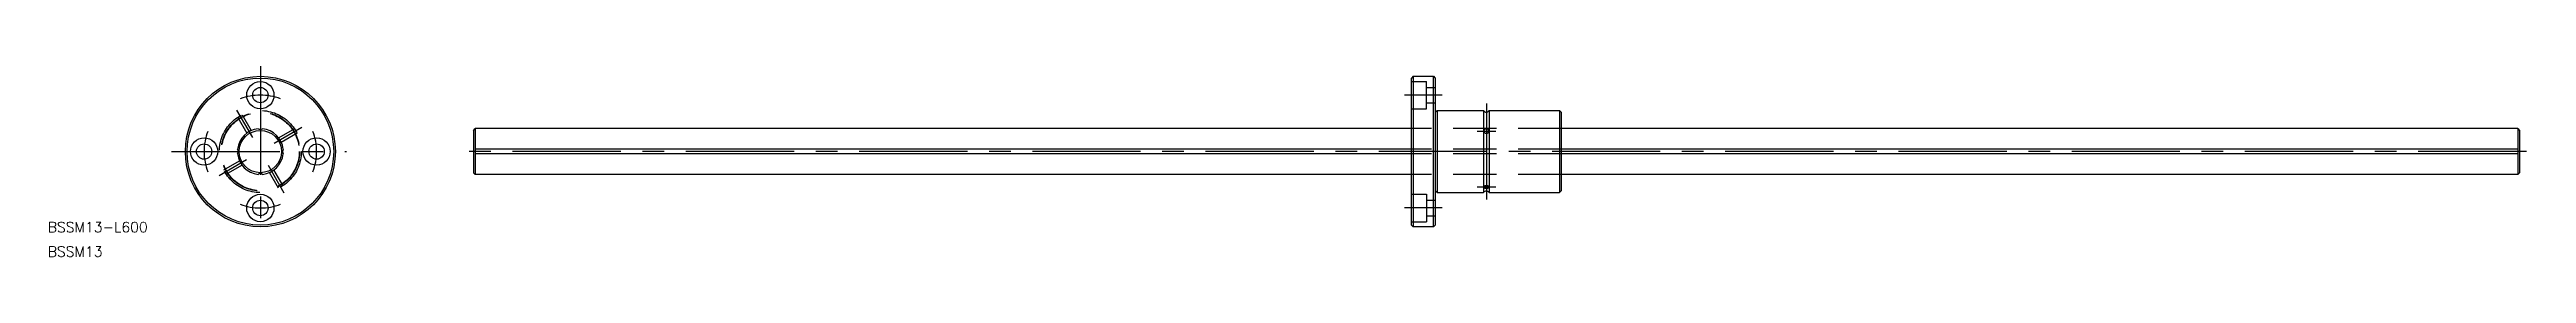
# Model space of a CAD drawing. Extents: x -62 to 665, y -31 to 25.
import ezdxf

# ---------------------------------------------------------------- set-up
doc = ezdxf.new("R2010")
doc.units = 0
doc.linetypes.add('CENTER', pattern=[50.8, 31.75, -6.35, 6.35, -6.35])
doc.linetypes.add('DASHED', pattern=[19.05, 12.7, -6.35])
doc.layers.get('0').update_dxf_attribs({"linetype": 'CONTINUOUS'})
doc.layers.add('CENTER', color=1, linetype='CENTER')
doc.styles.get("Standard").update_dxf_attribs({"font": 'txt.shx', "height": 3, "bigfont": 'bigfont.shx'})

msp = doc.modelspace()

# ---------------------------------------------------------------- linework, layer by layer
at = {"color": 7, "linetype": 'CONTINUOUS'}
for p, q in [((338.03, 22), (337.53, 21.5)), ((338.03, 22), (338.03, -22)), ((338.03, 22), (344.03, 22)), ((344.03, -22), (344.03, 22)), ((344.03, 22), (344.53, 21.5)), ((337.53, -21.5), (337.53, 21.5)), ((344.53, 21.5), (344.53, -21.5)), ((345.13, 12), (344.53, 11.4)), ((345.13, 12), (345.13, -12)), ((345.13, 12), (358.73, 12)), ((358.73, 12), (358.73, -12)), ((360.33, 12), (360.33, -12)), ((360.33, 12), (380.93, 12)), ((380.93, 12), (380.93, -12)), ((381.53, 11.4), (380.93, 12)), ((381.53, -11.4), (381.53, 11.4)), ((62.53, 6.2), (63.03, 6.7)), ((62.53, 6.2), (62.53, -6.2)), ((337.53, 6.7), (63.03, 6.7)), ((63.03, 6.7), (63.03, -6.7)), ((337.53, 0.66), (63.03, 0.66)), ((662.03, 6.7), (381.53, 6.7)), ((662.03, 0.66), (381.53, 0.66)), ((662.03, 6.7), (662.53, 6.2)), ((662.03, 6.7), (662.03, -6.7)), ((662.53, 6.2), (662.53, -6.2)), ((62.53, -6.2), (63.03, -6.7)), ((337.53, -0.66), (63.03, -0.66)), ((337.53, -6.7), (63.03, -6.7)), ((662.03, -0.66), (381.53, -0.66)), ((662.03, -6.7), (381.53, -6.7)), ((662.03, -6.7), (662.53, -6.2)), ((345.13, -12), (344.53, -11.4)), ((345.13, -12), (358.73, -12)), ((360.33, -12), (380.93, -12)), ((380.93, -12), (381.53, -11.4)), ((337.53, -21.5), (338.03, -22)), ((344.03, -22), (344.53, -21.5)), ((344.03, -22), (338.03, -22))]:
    msp.add_line(p, q, dxfattribs=at)
at = {"color": 3, "linetype": 'DASHED'}
for p, q in [((337.53, 20.5), (341.93, 20.5)), ((341.93, 12.5), (341.93, 20.5)), ((341.93, 18.75), (344.53, 18.75)), ((-6.64, 10), (-3.98, 5.39)), ((-5.34, 10.75), (-2.68, 6.14)), ((337.53, 12.5), (341.93, 12.5)), ((341.93, 14.25), (344.53, 14.25)), ((10, 6.64), (5.39, 3.98)), ((10.75, 5.34), (6.14, 2.68)), ((381.53, 6.7), (337.53, 6.7)), ((381.53, 0.66), (337.53, 0.66)), ((-10.75, -5.34), (-6.14, -2.68)), ((-10, -6.64), (-5.39, -3.98)), ((5.34, -10.75), (2.68, -6.14)), ((6.64, -10), (3.98, -5.39)), ((381.53, -0.66), (337.53, -0.66)), ((381.53, -6.7), (337.53, -6.7)), ((337.53, -12.5), (341.93, -12.5)), ((341.93, -12.5), (341.93, -20.5)), ((341.93, -14.25), (344.53, -14.25)), ((337.53, -20.5), (341.93, -20.5)), ((341.93, -18.75), (344.53, -18.75))]:
    msp.add_line(p, q, dxfattribs=at)
at = {"color": 7, "linetype": 'CONTINUOUS'}
for points in [[(358.78, 5.99, 0), (358.78, 5.96, 0), (358.78, 5.93, 0), (358.79, 5.9, 0), (358.79, 5.87, 0), (358.8, 5.84, 0), (358.81, 5.81, 0), (358.82, 5.78, 0), (358.84, 5.75, 0), (358.85, 5.72, 0), (358.87, 5.69, 0), (358.89, 5.66, 0), (358.91, 5.64, 0), (358.93, 5.61, 0), (358.95, 5.59, 0), (358.97, 5.56, 0), (359, 5.54, 0), (359.03, 5.52, 0), (359.05, 5.5, 0), (359.08, 5.48, 0), (359.11, 5.46, 0), (359.14, 5.44, 0), (359.18, 5.43, 0), (359.21, 5.41, 0), (359.24, 5.4, 0), (359.28, 5.39, 0), (359.31, 5.38, 0), (359.35, 5.37, 0), (359.38, 5.36, 0), (359.42, 5.36, 0), (359.46, 5.35, 0), (359.49, 5.35, 0), (359.53, 5.35, 0), (359.57, 5.35, 0), (359.6, 5.35, 0), (359.64, 5.36, 0), (359.68, 5.36, 0), (359.71, 5.37, 0), (359.75, 5.38, 0), (359.78, 5.39, 0), (359.82, 5.4, 0), (359.85, 5.41, 0), (359.88, 5.43, 0), (359.92, 5.44, 0), (359.95, 5.46, 0), (359.98, 5.48, 0), (360, 5.5, 0), (360.03, 5.52, 0), (360.06, 5.54, 0), (360.08, 5.56, 0), (360.11, 5.59, 0), (360.13, 5.61, 0), (360.15, 5.64, 0), (360.17, 5.66, 0), (360.19, 5.69, 0), (360.21, 5.72, 0), (360.22, 5.75, 0), (360.24, 5.78, 0), (360.25, 5.81, 0), (360.26, 5.84, 0), (360.26, 5.87, 0), (360.27, 5.9, 0), (360.28, 5.93, 0), (360.28, 5.96, 0), (360.28, 5.99, 0), (360.28, 6.03, 0), (360.28, 6.06, 0), (360.27, 6.09, 0), (360.26, 6.12, 0), (360.26, 6.15, 0), (360.25, 6.18, 0), (360.24, 6.21, 0), (360.22, 6.24, 0), (360.21, 6.27, 0), (360.19, 6.3, 0), (360.17, 6.33, 0), (360.15, 6.35, 0), (360.13, 6.38, 0), (360.11, 6.4, 0), (360.08, 6.43, 0), (360.06, 6.45, 0), (360.03, 6.47, 0), (360, 6.49, 0), (359.98, 6.51, 0), (359.95, 6.53, 0), (359.92, 6.55, 0), (359.88, 6.56, 0), (359.85, 6.58, 0), (359.82, 6.59, 0), (359.78, 6.6, 0), (359.75, 6.61, 0), (359.71, 6.62, 0), (359.68, 6.63, 0), (359.64, 6.63, 0), (359.6, 6.63, 0), (359.57, 6.64, 0), (359.53, 6.64, 0), (359.49, 6.64, 0), (359.46, 6.63, 0), (359.42, 6.63, 0), (359.38, 6.63, 0), (359.35, 6.62, 0), (359.31, 6.61, 0), (359.28, 6.6, 0), (359.24, 6.59, 0), (359.21, 6.58, 0), (359.18, 6.56, 0), (359.14, 6.55, 0), (359.11, 6.53, 0), (359.08, 6.51, 0), (359.05, 6.49, 0), (359.03, 6.47, 0), (359, 6.45, 0), (358.97, 6.43, 0), (358.95, 6.4, 0), (358.93, 6.38, 0), (358.91, 6.35, 0), (358.89, 6.33, 0), (358.87, 6.3, 0), (358.85, 6.27, 0), (358.84, 6.24, 0), (358.82, 6.21, 0), (358.81, 6.18, 0), (358.8, 6.15, 0), (358.79, 6.12, 0), (358.79, 6.09, 0), (358.78, 6.06, 0), (358.78, 6.03, 0), (358.78, 5.99, 0)], [(358.78, -10.37, 0), (358.78, -10.39, 0), (358.78, -10.41, 0), (358.79, -10.43, 0), (358.79, -10.44, 0), (358.8, -10.46, 0), (358.81, -10.48, 0), (358.82, -10.5, 0), (358.84, -10.52, 0), (358.85, -10.53, 0), (358.87, -10.55, 0), (358.89, -10.56, 0), (358.91, -10.58, 0), (358.93, -10.59, 0), (358.95, -10.61, 0), (358.97, -10.62, 0), (359, -10.64, 0), (359.02, -10.65, 0), (359.05, -10.66, 0), (359.08, -10.67, 0), (359.11, -10.68, 0), (359.14, -10.69, 0), (359.18, -10.7, 0), (359.21, -10.71, 0), (359.24, -10.72, 0), (359.28, -10.72, 0), (359.31, -10.73, 0), (359.35, -10.74, 0), (359.38, -10.74, 0), (359.42, -10.74, 0), (359.46, -10.74, 0), (359.49, -10.75, 0), (359.53, -10.75, 0), (359.57, -10.75, 0), (359.6, -10.74, 0), (359.64, -10.74, 0), (359.68, -10.74, 0), (359.71, -10.74, 0), (359.75, -10.73, 0), (359.78, -10.72, 0), (359.82, -10.72, 0), (359.85, -10.71, 0), (359.88, -10.7, 0), (359.92, -10.69, 0), (359.95, -10.68, 0), (359.98, -10.67, 0), (360, -10.66, 0), (360.03, -10.65, 0), (360.06, -10.64, 0), (360.08, -10.62, 0), (360.11, -10.61, 0), (360.13, -10.59, 0), (360.15, -10.58, 0), (360.17, -10.56, 0), (360.19, -10.55, 0), (360.21, -10.53, 0), (360.22, -10.52, 0), (360.24, -10.5, 0), (360.25, -10.48, 0), (360.26, -10.46, 0), (360.26, -10.44, 0), (360.27, -10.43, 0), (360.28, -10.41, 0), (360.28, -10.39, 0), (360.28, -10.37, 0), (360.28, -10.35, 0), (360.28, -10.33, 0), (360.27, -10.32, 0), (360.26, -10.3, 0), (360.26, -10.28, 0), (360.25, -10.26, 0), (360.24, -10.25, 0), (360.22, -10.23, 0), (360.21, -10.21, 0), (360.19, -10.2, 0), (360.17, -10.18, 0), (360.15, -10.16, 0), (360.13, -10.15, 0), (360.11, -10.13, 0), (360.08, -10.12, 0), (360.06, -10.11, 0), (360.03, -10.09, 0), (360, -10.08, 0), (359.98, -10.07, 0), (359.95, -10.06, 0), (359.92, -10.05, 0), (359.88, -10.04, 0), (359.85, -10.03, 0), (359.82, -10.03, 0), (359.78, -10.02, 0), (359.75, -10.01, 0), (359.71, -10.01, 0), (359.68, -10, 0), (359.64, -10, 0), (359.6, -10, 0), (359.57, -10, 0), (359.53, -10, 0), (359.49, -10, 0), (359.46, -10, 0), (359.42, -10, 0), (359.38, -10, 0), (359.35, -10.01, 0), (359.31, -10.01, 0), (359.28, -10.02, 0), (359.24, -10.03, 0), (359.21, -10.03, 0), (359.18, -10.04, 0), (359.14, -10.05, 0), (359.11, -10.06, 0), (359.08, -10.07, 0), (359.05, -10.08, 0), (359.02, -10.09, 0), (359, -10.11, 0), (358.97, -10.12, 0), (358.95, -10.13, 0), (358.93, -10.15, 0), (358.91, -10.16, 0), (358.89, -10.18, 0), (358.87, -10.2, 0), (358.85, -10.21, 0), (358.84, -10.23, 0), (358.82, -10.25, 0), (358.81, -10.26, 0), (358.8, -10.28, 0), (358.79, -10.3, 0), (358.79, -10.32, 0), (358.78, -10.33, 0), (358.78, -10.35, 0), (358.78, -10.37, 0)]]:
    msp.add_polyline3d(points, dxfattribs=at)
for centre, radius in [((0, 0), 22), ((0, 0), 21.5), ((0, 16.5), 4), ((0, 16.5), 2.25), ((-16.5, 0), 4), ((-16.5, 0), 2.25), ((0, 0), 6.2), ((16.5, 0), 4), ((16.5, 0), 2.25), ((0, -16.5), 4), ((0, -16.5), 2.25)]:
    msp.add_circle(centre, radius, dxfattribs=at)
at = {"color": 3, "linetype": 'DASHED'}
for radius in [12, 11.5, 11.4]:
    msp.add_circle((0, 0), radius, dxfattribs=at)
at = {"color": 7, "linetype": 'CONTINUOUS'}
for centre, radius, start, end in [((359.53, 12.39), 0.89, 205.98923, 334.01077), ((0, 0), 6.7, 95.66302, 174.33698), ((-7.89, 0), 1.39, 331.59897, 28.40103), ((0, 7.89), 1.39, 241.59897, 298.40103), ((0, 0), 6.7, 5.66302, 84.33698), ((7.89, 0), 1.39, 151.59897, 208.40103), ((0, 0), 6.7, 185.66302, 264.33698), ((0, -7.89), 1.39, 61.59897, 118.40103), ((0, 0), 6.7, 275.66302, 354.33698), ((359.53, -12.39), 0.89, 25.98923, 154.01077)]:
    msp.add_arc(centre, radius, start, end, dxfattribs=at)
at = {"layer": 'CENTER', "color": 1, "linetype": 'CENTER'}
for p, q in [((0, 24.94), (0, -24.71)), ((346.53, 16.5), (335.53, 16.5)), ((-7, 12.12), (-2.35, 4.07)), ((359.53, 14), (359.53, -14)), ((-26.01, 0), (25.3, 0)), ((12.12, 7), (4.07, 2.35)), ((664.53, 0), (60.53, 0)), ((356.78, 6), (362.28, 6)), ((-12.12, -7), (-4.07, -2.35)), ((7, -12.12), (2.35, -4.07)), ((362.28, -10.39), (356.78, -10.39)), ((346.53, -16.5), (335.53, -16.5))]:
    msp.add_line(p, q, dxfattribs=at)
for start, end in [(69.04864, 110.95136), (159.04864, 200.95136), (339.04864, 20.95136), (249.04864, 290.95136)]:
    msp.add_arc((0, 0), 16.5, start, end, dxfattribs=at)

# ---------------------------------------------------------------- texts
at = {"color": 7, "linetype": 'CONTINUOUS'}
for s, p in [('BSSM13-L600', (-62.34, -23.6)), ('BSSM13', (-62.34, -30.76))]:
    msp.add_text(s, height=3, dxfattribs=at).set_placement(p)

doc.saveas('drawing.dxf')
